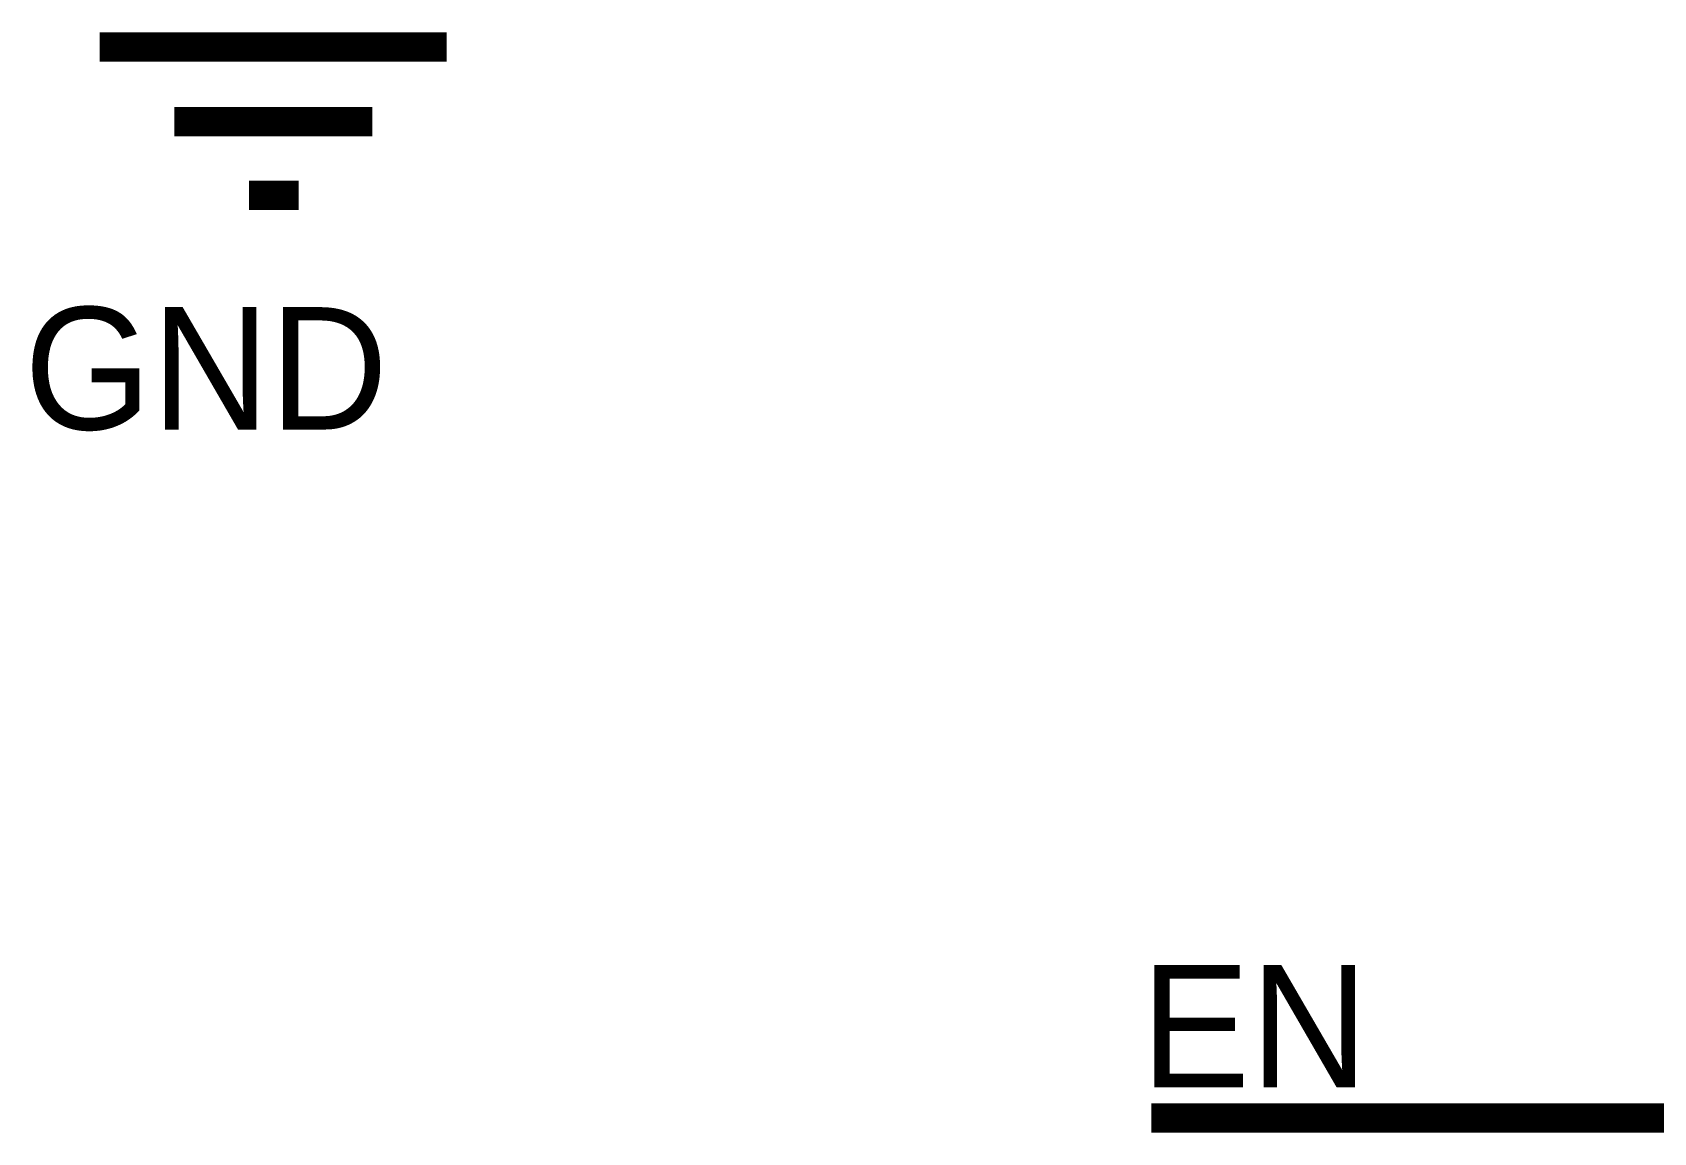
# Model space of a CAD drawing. Header units: inches. Extents: x 0 to 16.9, y 0 to 11.7.
# Drawn here: x 3.762 to 4.416, y 5.964 to 6.408 of the extents above; entities that cross this region are included whole.
import ezdxf

# ---------------------------------------------------------------- set-up
doc = ezdxf.new("R2010")
doc.units = ezdxf.units.IN
doc.header["$MEASUREMENT"] = 0
doc.layers.add('Sheet', color=255, linetype='Continuous')

msp = doc.modelspace()

# ---------------------------------------------------------------- linework, layer by layer
at = {"layer": 'Sheet'}
for points in [[(3.78937, 6.40209, 0.0118, 0.0118, 0), (3.9294, 6.40209, 0.0118, 0.0118, 0)], [(3.81946, 6.37199, 0.0118, 0.0118, 0), (3.89931, 6.37199, 0.0118, 0.0118, 0)], [(3.84955, 6.34228, 0.0118, 0.0118, 0), (3.86961, 6.34228, 0.0118, 0.0118, 0)], [(4.44286, 5.96993, 0.0118, 0.0118, 0), (4.21371, 5.96993, 0.0118, 0.0118, 0)]]:
    msp.add_lwpolyline(points, format="xyseb", dxfattribs=at)

# ---------------------------------------------------------------- texts
for s, p in [('GND', (3.75889, 6.24774)), ('EN', (4.20947, 5.98228))]:
    msp.add_text(s, height=0.049389, dxfattribs=at).set_placement(p)

doc.saveas('drawing.dxf')
